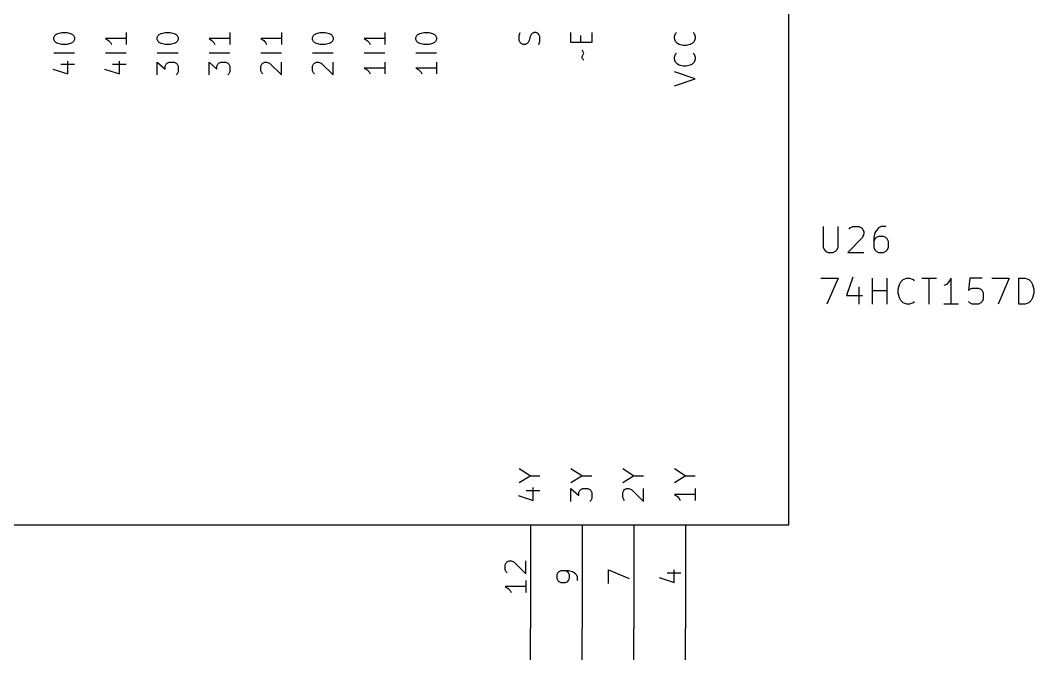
# Model space of a CAD drawing. Extents: x 0.4 to 11.3, y -7.9 to -0.4.
# Drawn here: x 4.613 to 6.573, y -5.599 to -4.374 of the extents above; entities that cross this region are included whole.
import ezdxf

# ---------------------------------------------------------------- set-up
doc = ezdxf.new("R2010")
doc.units = 0
doc.header["$MEASUREMENT"] = 0
for name, color, linetype in [('CYAN2', 4, 'CONTINUOUS'), ('GREEN3', 91, 'CONTINUOUS'), ('LYELLOW', 51, 'CONTINUOUS'), ('RED2', 1, 'CONTINUOUS'), ('RED3', 11, 'CONTINUOUS')]:
    doc.layers.add(name, color=color, linetype=linetype)

msp = doc.modelspace()

# ---------------------------------------------------------------- linework, layer by layer
at = {"layer": 'CYAN2', "linetype": 'CONTINUOUS'}
for p, q in [((4.6785, -4.4071), (4.6804, -4.4033)), ((4.6785, -4.4071), (4.6804, -4.4033)), ((4.6785, -4.4109), (4.6785, -4.4071)), ((4.6785, -4.4109), (4.6785, -4.4071)), ((4.6804, -4.4033), (4.6823, -4.4014)), ((4.6804, -4.4033), (4.6823, -4.4014)), ((4.6823, -4.4014), (4.6861, -4.3995)), ((4.6823, -4.4014), (4.6861, -4.3995)), ((4.6861, -4.3995), (4.6937, -4.3976)), ((4.6861, -4.3995), (4.6937, -4.3976)), ((4.6937, -4.3976), (4.7033, -4.3976)), ((4.6937, -4.3976), (4.7033, -4.3976)), ((4.7033, -4.3976), (4.7109, -4.3995)), ((4.7033, -4.3976), (4.7109, -4.3995)), ((4.7109, -4.3995), (4.7147, -4.4014)), ((4.7109, -4.3995), (4.7147, -4.4014)), ((4.7147, -4.4014), (4.7166, -4.4033)), ((4.7147, -4.4014), (4.7166, -4.4033)), ((4.7166, -4.4033), (4.7185, -4.4071)), ((4.7166, -4.4033), (4.7185, -4.4071)), ((4.7185, -4.4071), (4.7185, -4.4109)), ((4.7185, -4.4071), (4.7185, -4.4109)), ((4.8185, -4.409), (4.7785, -4.409)), ((4.7785, -4.409), (4.7842, -4.4129)), ((4.8185, -4.409), (4.7785, -4.409)), ((4.7785, -4.409), (4.7842, -4.4129)), ((4.8185, -4.3976), (4.8185, -4.4205)), ((4.8185, -4.3976), (4.8185, -4.4205)), ((4.8785, -4.4071), (4.8804, -4.4033)), ((4.8785, -4.4071), (4.8804, -4.4033)), ((4.8785, -4.4109), (4.8785, -4.4071)), ((4.8785, -4.4109), (4.8785, -4.4071)), ((4.8804, -4.4033), (4.8823, -4.4014)), ((4.8804, -4.4033), (4.8823, -4.4014)), ((4.8823, -4.4014), (4.8861, -4.3995)), ((4.8823, -4.4014), (4.8861, -4.3995)), ((4.8861, -4.3995), (4.8937, -4.3976)), ((4.8861, -4.3995), (4.8937, -4.3976)), ((4.8937, -4.3976), (4.9033, -4.3976)), ((4.8937, -4.3976), (4.9033, -4.3976)), ((4.9033, -4.3976), (4.9109, -4.3995)), ((4.9033, -4.3976), (4.9109, -4.3995)), ((4.9109, -4.3995), (4.9147, -4.4014)), ((4.9109, -4.3995), (4.9147, -4.4014)), ((4.9147, -4.4014), (4.9166, -4.4033)), ((4.9147, -4.4014), (4.9166, -4.4033)), ((4.9166, -4.4033), (4.9185, -4.4071)), ((4.9166, -4.4033), (4.9185, -4.4071)), ((4.9185, -4.4071), (4.9185, -4.4109)), ((4.9185, -4.4071), (4.9185, -4.4109)), ((5.0185, -4.409), (4.9785, -4.409)), ((4.9785, -4.409), (4.9842, -4.4129)), ((5.0185, -4.409), (4.9785, -4.409)), ((4.9785, -4.409), (4.9842, -4.4129)), ((5.0185, -4.3976), (5.0185, -4.4205)), ((5.0185, -4.3976), (5.0185, -4.4205)), ((5.1185, -4.409), (5.0785, -4.409)), ((5.0785, -4.409), (5.0842, -4.4129)), ((5.1185, -4.409), (5.0785, -4.409)), ((5.0785, -4.409), (5.0842, -4.4129)), ((5.1185, -4.3976), (5.1185, -4.4205)), ((5.1185, -4.3976), (5.1185, -4.4205)), ((5.1785, -4.4071), (5.1804, -4.4033)), ((5.1785, -4.4071), (5.1804, -4.4033)), ((5.1785, -4.4109), (5.1785, -4.4071)), ((5.1785, -4.4109), (5.1785, -4.4071)), ((5.1804, -4.4033), (5.1823, -4.4014)), ((5.1804, -4.4033), (5.1823, -4.4014)), ((5.1823, -4.4014), (5.1861, -4.3995)), ((5.1823, -4.4014), (5.1861, -4.3995)), ((5.1861, -4.3995), (5.1937, -4.3976)), ((5.1861, -4.3995), (5.1937, -4.3976)), ((5.1937, -4.3976), (5.2033, -4.3976)), ((5.1937, -4.3976), (5.2033, -4.3976)), ((5.2033, -4.3976), (5.2109, -4.3995)), ((5.2033, -4.3976), (5.2109, -4.3995)), ((5.2109, -4.3995), (5.2147, -4.4014)), ((5.2109, -4.3995), (5.2147, -4.4014)), ((5.2147, -4.4014), (5.2166, -4.4033)), ((5.2147, -4.4014), (5.2166, -4.4033)), ((5.2166, -4.4033), (5.2185, -4.4071)), ((5.2166, -4.4033), (5.2185, -4.4071)), ((5.2185, -4.4071), (5.2185, -4.4109)), ((5.2185, -4.4071), (5.2185, -4.4109)), ((5.3185, -4.409), (5.2785, -4.409)), ((5.2785, -4.409), (5.2842, -4.4129)), ((5.3185, -4.409), (5.2785, -4.409)), ((5.2785, -4.409), (5.2842, -4.4129)), ((5.3185, -4.3976), (5.3185, -4.4205)), ((5.3185, -4.3976), (5.3185, -4.4205)), ((5.3785, -4.4071), (5.3804, -4.4033)), ((5.3785, -4.4071), (5.3804, -4.4033)), ((5.3785, -4.4109), (5.3785, -4.4071)), ((5.3785, -4.4109), (5.3785, -4.4071)), ((5.3804, -4.4033), (5.3823, -4.4014)), ((5.3804, -4.4033), (5.3823, -4.4014)), ((5.3823, -4.4014), (5.3861, -4.3995)), ((5.3823, -4.4014), (5.3861, -4.3995)), ((5.3861, -4.3995), (5.3937, -4.3976)), ((5.3861, -4.3995), (5.3937, -4.3976)), ((5.3937, -4.3976), (5.4033, -4.3976)), ((5.3937, -4.3976), (5.4033, -4.3976)), ((5.4033, -4.3976), (5.4109, -4.3995)), ((5.4033, -4.3976), (5.4109, -4.3995)), ((5.4109, -4.3995), (5.4147, -4.4014)), ((5.4109, -4.3995), (5.4147, -4.4014)), ((5.4147, -4.4014), (5.4166, -4.4033)), ((5.4147, -4.4014), (5.4166, -4.4033)), ((5.4166, -4.4033), (5.4185, -4.4071)), ((5.4166, -4.4033), (5.4185, -4.4071)), ((5.4185, -4.4071), (5.4185, -4.4109)), ((5.4185, -4.4071), (5.4185, -4.4109)), ((5.5785, -4.4033), (5.5804, -4.3976)), ((5.5785, -4.4033), (5.5804, -4.3976)), ((5.5785, -4.4129), (5.5785, -4.4033)), ((5.5785, -4.4129), (5.5785, -4.4033)), ((5.5995, -4.4052), (5.5976, -4.4129)), ((5.5995, -4.4052), (5.5976, -4.4129)), ((5.6014, -4.4014), (5.5995, -4.4052)), ((5.6014, -4.4014), (5.5995, -4.4052)), ((5.6033, -4.3995), (5.6014, -4.4014)), ((5.6033, -4.3995), (5.6014, -4.4014)), ((5.6071, -4.3976), (5.6033, -4.3995)), ((5.6071, -4.3976), (5.6033, -4.3995)), ((5.6109, -4.3976), (5.6071, -4.3976)), ((5.6109, -4.3976), (5.6071, -4.3976)), ((5.6147, -4.3995), (5.6109, -4.3976)), ((5.6147, -4.3995), (5.6109, -4.3976)), ((5.6166, -4.4014), (5.6147, -4.3995)), ((5.6166, -4.4014), (5.6147, -4.3995)), ((5.6185, -4.4052), (5.6166, -4.4014)), ((5.6185, -4.4052), (5.6166, -4.4014)), ((5.6185, -4.4148), (5.6185, -4.4052)), ((5.6185, -4.4148), (5.6185, -4.4052)), ((5.6785, -4.4167), (5.6785, -4.3976)), ((5.6785, -4.4167), (5.6785, -4.3976)), ((5.6976, -4.4167), (5.6976, -4.4033)), ((5.6976, -4.4167), (5.6976, -4.4033)), ((5.7185, -4.3976), (5.7185, -4.4167)), ((5.7185, -4.3976), (5.7185, -4.4167)), ((5.8785, -4.4052), (5.8804, -4.3995)), ((5.8785, -4.4052), (5.8804, -4.3995)), ((5.8785, -4.409), (5.8785, -4.4052)), ((5.8785, -4.409), (5.8785, -4.4052)), ((5.8804, -4.4148), (5.8785, -4.409)), ((5.8804, -4.4148), (5.8785, -4.409)), ((5.8804, -4.3995), (5.8823, -4.3976)), ((5.8804, -4.3995), (5.8823, -4.3976)), ((5.9147, -4.3976), (5.9166, -4.3995)), ((5.9147, -4.3976), (5.9166, -4.3995)), ((5.9166, -4.3995), (5.9185, -4.4052)), ((5.9166, -4.3995), (5.9185, -4.4052)), ((5.9185, -4.409), (5.9166, -4.4148)), ((5.9185, -4.409), (5.9166, -4.4148)), ((5.9185, -4.4052), (5.9185, -4.409)), ((5.9185, -4.4052), (5.9185, -4.409)), ((4.6804, -4.4148), (4.6785, -4.4109)), ((4.6804, -4.4148), (4.6785, -4.4109)), ((4.6823, -4.4167), (4.6804, -4.4148)), ((4.6823, -4.4167), (4.6804, -4.4148)), ((4.6861, -4.4186), (4.6823, -4.4167)), ((4.6861, -4.4186), (4.6823, -4.4167)), ((4.6937, -4.4205), (4.6861, -4.4186)), ((4.6937, -4.4205), (4.6861, -4.4186)), ((4.7033, -4.4205), (4.6937, -4.4205)), ((4.7033, -4.4205), (4.6937, -4.4205)), ((4.7109, -4.4186), (4.7033, -4.4205)), ((4.7109, -4.4186), (4.7033, -4.4205)), ((4.7147, -4.4167), (4.7109, -4.4186)), ((4.7147, -4.4167), (4.7109, -4.4186)), ((4.7166, -4.4148), (4.7147, -4.4167)), ((4.7166, -4.4148), (4.7147, -4.4167)), ((4.7185, -4.4109), (4.7166, -4.4148)), ((4.7185, -4.4109), (4.7166, -4.4148)), ((4.7842, -4.4129), (4.788, -4.4167)), ((4.7842, -4.4129), (4.788, -4.4167)), ((4.788, -4.4167), (4.7899, -4.4205)), ((4.788, -4.4167), (4.7899, -4.4205)), ((4.8804, -4.4148), (4.8785, -4.4109)), ((4.8804, -4.4148), (4.8785, -4.4109)), ((4.8823, -4.4167), (4.8804, -4.4148)), ((4.8823, -4.4167), (4.8804, -4.4148)), ((4.8861, -4.4186), (4.8823, -4.4167)), ((4.8861, -4.4186), (4.8823, -4.4167)), ((4.8937, -4.4205), (4.8861, -4.4186)), ((4.8937, -4.4205), (4.8861, -4.4186)), ((4.9033, -4.4205), (4.8937, -4.4205)), ((4.9033, -4.4205), (4.8937, -4.4205)), ((4.9109, -4.4186), (4.9033, -4.4205)), ((4.9109, -4.4186), (4.9033, -4.4205)), ((4.9147, -4.4167), (4.9109, -4.4186)), ((4.9147, -4.4167), (4.9109, -4.4186)), ((4.9166, -4.4148), (4.9147, -4.4167)), ((4.9166, -4.4148), (4.9147, -4.4167)), ((4.9185, -4.4109), (4.9166, -4.4148)), ((4.9185, -4.4109), (4.9166, -4.4148)), ((4.9842, -4.4129), (4.988, -4.4167)), ((4.9842, -4.4129), (4.988, -4.4167)), ((4.988, -4.4167), (4.9899, -4.4205)), ((4.988, -4.4167), (4.9899, -4.4205)), ((5.0842, -4.4129), (5.088, -4.4167)), ((5.0842, -4.4129), (5.088, -4.4167)), ((5.088, -4.4167), (5.0899, -4.4205)), ((5.088, -4.4167), (5.0899, -4.4205)), ((5.1804, -4.4148), (5.1785, -4.4109)), ((5.1804, -4.4148), (5.1785, -4.4109)), ((5.1823, -4.4167), (5.1804, -4.4148)), ((5.1823, -4.4167), (5.1804, -4.4148)), ((5.1861, -4.4186), (5.1823, -4.4167)), ((5.1861, -4.4186), (5.1823, -4.4167)), ((5.1937, -4.4205), (5.1861, -4.4186)), ((5.1937, -4.4205), (5.1861, -4.4186)), ((5.2033, -4.4205), (5.1937, -4.4205)), ((5.2033, -4.4205), (5.1937, -4.4205)), ((5.2109, -4.4186), (5.2033, -4.4205)), ((5.2109, -4.4186), (5.2033, -4.4205)), ((5.2147, -4.4167), (5.2109, -4.4186)), ((5.2147, -4.4167), (5.2109, -4.4186)), ((5.2166, -4.4148), (5.2147, -4.4167)), ((5.2166, -4.4148), (5.2147, -4.4167)), ((5.2185, -4.4109), (5.2166, -4.4148)), ((5.2185, -4.4109), (5.2166, -4.4148)), ((5.2842, -4.4129), (5.288, -4.4167)), ((5.2842, -4.4129), (5.288, -4.4167)), ((5.288, -4.4167), (5.2899, -4.4205)), ((5.288, -4.4167), (5.2899, -4.4205)), ((5.3804, -4.4148), (5.3785, -4.4109)), ((5.3804, -4.4148), (5.3785, -4.4109)), ((5.3823, -4.4167), (5.3804, -4.4148)), ((5.3823, -4.4167), (5.3804, -4.4148)), ((5.3861, -4.4186), (5.3823, -4.4167)), ((5.3861, -4.4186), (5.3823, -4.4167)), ((5.3937, -4.4205), (5.3861, -4.4186)), ((5.3937, -4.4205), (5.3861, -4.4186)), ((5.4033, -4.4205), (5.3937, -4.4205)), ((5.4033, -4.4205), (5.3937, -4.4205)), ((5.4109, -4.4186), (5.4033, -4.4205)), ((5.4109, -4.4186), (5.4033, -4.4205)), ((5.4147, -4.4167), (5.4109, -4.4186)), ((5.4147, -4.4167), (5.4109, -4.4186)), ((5.4166, -4.4148), (5.4147, -4.4167)), ((5.4166, -4.4148), (5.4147, -4.4167)), ((5.4185, -4.4109), (5.4166, -4.4148)), ((5.4185, -4.4109), (5.4166, -4.4148)), ((5.5804, -4.4167), (5.5785, -4.4129)), ((5.5804, -4.4167), (5.5785, -4.4129)), ((5.5823, -4.4186), (5.5804, -4.4167)), ((5.5823, -4.4186), (5.5804, -4.4167)), ((5.5861, -4.4205), (5.5823, -4.4186)), ((5.5861, -4.4205), (5.5823, -4.4186)), ((5.5899, -4.4205), (5.5861, -4.4205)), ((5.5899, -4.4205), (5.5861, -4.4205)), ((5.5937, -4.4186), (5.5899, -4.4205)), ((5.5937, -4.4186), (5.5899, -4.4205)), ((5.5956, -4.4167), (5.5937, -4.4186)), ((5.5956, -4.4167), (5.5937, -4.4186)), ((5.5976, -4.4129), (5.5956, -4.4167)), ((5.5976, -4.4129), (5.5956, -4.4167)), ((5.6166, -4.4205), (5.6185, -4.4148)), ((5.6166, -4.4205), (5.6185, -4.4148)), ((5.7185, -4.4167), (5.6785, -4.4167)), ((5.7185, -4.4167), (5.6785, -4.4167)), ((5.8842, -4.4186), (5.8804, -4.4148)), ((5.8842, -4.4186), (5.8804, -4.4148)), ((5.888, -4.4205), (5.8842, -4.4186)), ((5.888, -4.4205), (5.8842, -4.4186)), ((5.8956, -4.4224), (5.888, -4.4205)), ((5.8956, -4.4224), (5.888, -4.4205)), ((5.9014, -4.4224), (5.8956, -4.4224)), ((5.9014, -4.4224), (5.8956, -4.4224)), ((5.909, -4.4205), (5.9014, -4.4224)), ((5.909, -4.4205), (5.9014, -4.4224)), ((5.9128, -4.4186), (5.909, -4.4205)), ((5.9128, -4.4186), (5.909, -4.4205)), ((5.9166, -4.4148), (5.9128, -4.4186)), ((5.9166, -4.4148), (5.9128, -4.4186)), ((4.7185, -4.4376), (4.6785, -4.4376)), ((4.7185, -4.4376), (4.6785, -4.4376)), ((4.8185, -4.4376), (4.7785, -4.4376)), ((4.8185, -4.4376), (4.7785, -4.4376)), ((4.9185, -4.4376), (4.8785, -4.4376)), ((4.9185, -4.4376), (4.8785, -4.4376)), ((5.0185, -4.4376), (4.9785, -4.4376)), ((5.0185, -4.4376), (4.9785, -4.4376)), ((5.1185, -4.4376), (5.0785, -4.4376)), ((5.1185, -4.4376), (5.0785, -4.4376)), ((5.2185, -4.4376), (5.1785, -4.4376)), ((5.2185, -4.4376), (5.1785, -4.4376)), ((5.3185, -4.4376), (5.2785, -4.4376)), ((5.3185, -4.4376), (5.2785, -4.4376)), ((5.4185, -4.4376), (5.3785, -4.4376)), ((5.4185, -4.4376), (5.3785, -4.4376)), ((5.7014, -4.4338), (5.6995, -4.4319)), ((5.7014, -4.4338), (5.6995, -4.4319)), ((5.6995, -4.4452), (5.7033, -4.4376)), ((5.6995, -4.4452), (5.7033, -4.4376)), ((5.7014, -4.449), (5.6995, -4.4452)), ((5.7014, -4.449), (5.6995, -4.4452)), ((5.7033, -4.4376), (5.7014, -4.4338)), ((5.7033, -4.4376), (5.7014, -4.4338)), ((5.7033, -4.4509), (5.7014, -4.449)), ((5.7033, -4.4509), (5.7014, -4.449)), ((5.8785, -4.4452), (5.8804, -4.4395)), ((5.8785, -4.4452), (5.8804, -4.4395)), ((5.8785, -4.449), (5.8785, -4.4452)), ((5.8785, -4.449), (5.8785, -4.4452)), ((5.8804, -4.4548), (5.8785, -4.449)), ((5.8804, -4.4548), (5.8785, -4.449)), ((5.8804, -4.4395), (5.8823, -4.4376)), ((5.8804, -4.4395), (5.8823, -4.4376)), ((5.9147, -4.4376), (5.9166, -4.4395)), ((5.9147, -4.4376), (5.9166, -4.4395)), ((5.9166, -4.4395), (5.9185, -4.4452)), ((5.9166, -4.4395), (5.9185, -4.4452)), ((5.9185, -4.449), (5.9166, -4.4548)), ((5.9185, -4.449), (5.9166, -4.4548)), ((5.9185, -4.4452), (5.9185, -4.449)), ((5.9185, -4.4452), (5.9185, -4.449)), ((4.6766, -4.4681), (4.7052, -4.4776)), ((4.6766, -4.4681), (4.7052, -4.4776)), ((4.6918, -4.4586), (4.7185, -4.4586)), ((4.6918, -4.4586), (4.7185, -4.4586)), ((4.7052, -4.4776), (4.7052, -4.4529)), ((4.7052, -4.4776), (4.7052, -4.4529)), ((4.7766, -4.4681), (4.8052, -4.4776)), ((4.7766, -4.4681), (4.8052, -4.4776)), ((4.7918, -4.4586), (4.8185, -4.4586)), ((4.7918, -4.4586), (4.8185, -4.4586)), ((4.8052, -4.4776), (4.8052, -4.4529)), ((4.8052, -4.4776), (4.8052, -4.4529)), ((4.8785, -4.4795), (4.8785, -4.4548)), ((4.8785, -4.4548), (4.8937, -4.4681)), ((4.8785, -4.4795), (4.8785, -4.4548)), ((4.8785, -4.4548), (4.8937, -4.4681)), ((4.8937, -4.4624), (4.8956, -4.4586)), ((4.8937, -4.4624), (4.8956, -4.4586)), ((4.8937, -4.4681), (4.8937, -4.4624)), ((4.8937, -4.4681), (4.8937, -4.4624)), ((4.8956, -4.4586), (4.8976, -4.4567)), ((4.8956, -4.4586), (4.8976, -4.4567)), ((4.8976, -4.4567), (4.9014, -4.4548)), ((4.8976, -4.4567), (4.9014, -4.4548)), ((4.9014, -4.4548), (4.9109, -4.4548)), ((4.9014, -4.4548), (4.9109, -4.4548)), ((4.9109, -4.4548), (4.9147, -4.4567)), ((4.9109, -4.4548), (4.9147, -4.4567)), ((4.9147, -4.4567), (4.9166, -4.4586)), ((4.9147, -4.4567), (4.9166, -4.4586)), ((4.9166, -4.4586), (4.9185, -4.4624)), ((4.9166, -4.4586), (4.9185, -4.4624)), ((4.9185, -4.4624), (4.9185, -4.4738)), ((4.9185, -4.4624), (4.9185, -4.4738)), ((4.9785, -4.4795), (4.9785, -4.4548)), ((4.9785, -4.4548), (4.9937, -4.4681)), ((4.9785, -4.4795), (4.9785, -4.4548)), ((4.9785, -4.4548), (4.9937, -4.4681)), ((4.9937, -4.4624), (4.9956, -4.4586)), ((4.9937, -4.4624), (4.9956, -4.4586)), ((4.9937, -4.4681), (4.9937, -4.4624)), ((4.9937, -4.4681), (4.9937, -4.4624)), ((4.9956, -4.4586), (4.9976, -4.4567)), ((4.9956, -4.4586), (4.9976, -4.4567)), ((4.9976, -4.4567), (5.0014, -4.4548)), ((4.9976, -4.4567), (5.0014, -4.4548)), ((5.0014, -4.4548), (5.0109, -4.4548)), ((5.0014, -4.4548), (5.0109, -4.4548)), ((5.0109, -4.4548), (5.0147, -4.4567)), ((5.0109, -4.4548), (5.0147, -4.4567)), ((5.0147, -4.4567), (5.0166, -4.4586)), ((5.0147, -4.4567), (5.0166, -4.4586)), ((5.0166, -4.4586), (5.0185, -4.4624)), ((5.0166, -4.4586), (5.0185, -4.4624)), ((5.0185, -4.4624), (5.0185, -4.4738)), ((5.0185, -4.4624), (5.0185, -4.4738)), ((5.0785, -4.4624), (5.0804, -4.4586)), ((5.0785, -4.4624), (5.0804, -4.4586)), ((5.0785, -4.4719), (5.0785, -4.4624)), ((5.0785, -4.4719), (5.0785, -4.4624)), ((5.0804, -4.4586), (5.0823, -4.4567)), ((5.0804, -4.4586), (5.0823, -4.4567)), ((5.0823, -4.4567), (5.0861, -4.4548)), ((5.0823, -4.4567), (5.0861, -4.4548)), ((5.0861, -4.4548), (5.0899, -4.4548)), ((5.0861, -4.4548), (5.0899, -4.4548)), ((5.0899, -4.4548), (5.0956, -4.4567)), ((5.0899, -4.4548), (5.0956, -4.4567)), ((5.0956, -4.4567), (5.1185, -4.4795)), ((5.0956, -4.4567), (5.1185, -4.4795)), ((5.1185, -4.4795), (5.1185, -4.4548)), ((5.1185, -4.4795), (5.1185, -4.4548)), ((5.1785, -4.4624), (5.1804, -4.4586)), ((5.1785, -4.4624), (5.1804, -4.4586)), ((5.1785, -4.4719), (5.1785, -4.4624)), ((5.1785, -4.4719), (5.1785, -4.4624)), ((5.1804, -4.4586), (5.1823, -4.4567)), ((5.1804, -4.4586), (5.1823, -4.4567)), ((5.1823, -4.4567), (5.1861, -4.4548)), ((5.1823, -4.4567), (5.1861, -4.4548)), ((5.1861, -4.4548), (5.1899, -4.4548)), ((5.1861, -4.4548), (5.1899, -4.4548)), ((5.1899, -4.4548), (5.1956, -4.4567)), ((5.1899, -4.4548), (5.1956, -4.4567)), ((5.1956, -4.4567), (5.2185, -4.4795)), ((5.1956, -4.4567), (5.2185, -4.4795)), ((5.2185, -4.4795), (5.2185, -4.4548)), ((5.2185, -4.4795), (5.2185, -4.4548)), ((5.3185, -4.4662), (5.2785, -4.4662)), ((5.2785, -4.4662), (5.2842, -4.47)), ((5.3185, -4.4662), (5.2785, -4.4662)), ((5.2785, -4.4662), (5.2842, -4.47)), ((5.3185, -4.4548), (5.3185, -4.4776)), ((5.3185, -4.4548), (5.3185, -4.4776)), ((5.4185, -4.4662), (5.3785, -4.4662)), ((5.3785, -4.4662), (5.3842, -4.47)), ((5.4185, -4.4662), (5.3785, -4.4662)), ((5.3785, -4.4662), (5.3842, -4.47)), ((5.4185, -4.4548), (5.4185, -4.4776)), ((5.4185, -4.4548), (5.4185, -4.4776)), ((5.8842, -4.4586), (5.8804, -4.4548)), ((5.8842, -4.4586), (5.8804, -4.4548)), ((5.888, -4.4605), (5.8842, -4.4586)), ((5.888, -4.4605), (5.8842, -4.4586)), ((5.8956, -4.4624), (5.888, -4.4605)), ((5.8956, -4.4624), (5.888, -4.4605)), ((5.9014, -4.4624), (5.8956, -4.4624)), ((5.9014, -4.4624), (5.8956, -4.4624)), ((5.909, -4.4605), (5.9014, -4.4624)), ((5.909, -4.4605), (5.9014, -4.4624)), ((5.9128, -4.4586), (5.909, -4.4605)), ((5.9128, -4.4586), (5.909, -4.4605)), ((5.9166, -4.4548), (5.9128, -4.4586)), ((5.9166, -4.4548), (5.9128, -4.4586)), ((4.9166, -4.4776), (4.9147, -4.4795)), ((4.9166, -4.4776), (4.9147, -4.4795)), ((4.9185, -4.4738), (4.9166, -4.4776)), ((4.9185, -4.4738), (4.9166, -4.4776)), ((5.0166, -4.4776), (5.0147, -4.4795)), ((5.0166, -4.4776), (5.0147, -4.4795)), ((5.0185, -4.4738), (5.0166, -4.4776)), ((5.0185, -4.4738), (5.0166, -4.4776)), ((5.0804, -4.4757), (5.0785, -4.4719)), ((5.0804, -4.4757), (5.0785, -4.4719)), ((5.0823, -4.4776), (5.0804, -4.4757)), ((5.0823, -4.4776), (5.0804, -4.4757)), ((5.1804, -4.4757), (5.1785, -4.4719)), ((5.1804, -4.4757), (5.1785, -4.4719)), ((5.1823, -4.4776), (5.1804, -4.4757)), ((5.1823, -4.4776), (5.1804, -4.4757)), ((5.2842, -4.47), (5.288, -4.4738)), ((5.2842, -4.47), (5.288, -4.4738)), ((5.288, -4.4738), (5.2899, -4.4776)), ((5.288, -4.4738), (5.2899, -4.4776)), ((5.3842, -4.47), (5.388, -4.4738)), ((5.3842, -4.47), (5.388, -4.4738)), ((5.388, -4.4738), (5.3899, -4.4776)), ((5.388, -4.4738), (5.3899, -4.4776)), ((5.9185, -4.4871), (5.8785, -4.4738)), ((5.9185, -4.4871), (5.8785, -4.4738)), ((5.8785, -4.5005), (5.9185, -4.4871)), ((5.8785, -4.5005), (5.9185, -4.4871)), ((6.1663, -4.7728), (6.1663, -4.8133)), ((6.1663, -4.7728), (6.1663, -4.8133)), ((6.1949, -4.8133), (6.1949, -4.7728)), ((6.1949, -4.8133), (6.1949, -4.7728)), ((6.2163, -4.7776), (6.2187, -4.7752)), ((6.2163, -4.7776), (6.2187, -4.7752)), ((6.2187, -4.7752), (6.2234, -4.7728)), ((6.2187, -4.7752), (6.2234, -4.7728)), ((6.2234, -4.7728), (6.2353, -4.7728)), ((6.2234, -4.7728), (6.2353, -4.7728)), ((6.2353, -4.7728), (6.2401, -4.7752)), ((6.2353, -4.7728), (6.2401, -4.7752)), ((6.2401, -4.7752), (6.2425, -4.7776)), ((6.2401, -4.7752), (6.2425, -4.7776)), ((6.2425, -4.7776), (6.2449, -4.7823)), ((6.2425, -4.7776), (6.2449, -4.7823)), ((6.2449, -4.7823), (6.2449, -4.7871)), ((6.2449, -4.7823), (6.2449, -4.7871)), ((6.271, -4.7776), (6.2663, -4.7847)), ((6.271, -4.7776), (6.2663, -4.7847)), ((6.2734, -4.7752), (6.271, -4.7776)), ((6.2734, -4.7752), (6.271, -4.7776)), ((6.2782, -4.7728), (6.2734, -4.7752)), ((6.2782, -4.7728), (6.2734, -4.7752)), ((6.2877, -4.7728), (6.2782, -4.7728)), ((6.2877, -4.7728), (6.2782, -4.7728)), ((6.2425, -4.7942), (6.2139, -4.8228)), ((6.2425, -4.7942), (6.2139, -4.8228)), ((6.2449, -4.7871), (6.2425, -4.7942)), ((6.2449, -4.7871), (6.2425, -4.7942)), ((6.2663, -4.7847), (6.2639, -4.7942)), ((6.2663, -4.7847), (6.2639, -4.7942)), ((6.2639, -4.7942), (6.2639, -4.8133)), ((6.2639, -4.7942), (6.2639, -4.8133)), ((6.2663, -4.7966), (6.2639, -4.8014)), ((6.2663, -4.7966), (6.2639, -4.8014)), ((6.2687, -4.7942), (6.2663, -4.7966)), ((6.2687, -4.7942), (6.2663, -4.7966)), ((6.2734, -4.7918), (6.2687, -4.7942)), ((6.2734, -4.7918), (6.2687, -4.7942)), ((6.2829, -4.7918), (6.2734, -4.7918)), ((6.2829, -4.7918), (6.2734, -4.7918)), ((6.2877, -4.7942), (6.2829, -4.7918)), ((6.2877, -4.7942), (6.2829, -4.7918)), ((6.2901, -4.7966), (6.2877, -4.7942)), ((6.2901, -4.7966), (6.2877, -4.7942)), ((6.2925, -4.8014), (6.2901, -4.7966)), ((6.2925, -4.8014), (6.2901, -4.7966)), ((6.2925, -4.8133), (6.2925, -4.8014)), ((6.2925, -4.8133), (6.2925, -4.8014)), ((6.1663, -4.8133), (6.1687, -4.818)), ((6.1663, -4.8133), (6.1687, -4.818)), ((6.1687, -4.818), (6.171, -4.8204)), ((6.1687, -4.818), (6.171, -4.8204)), ((6.171, -4.8204), (6.1758, -4.8228)), ((6.171, -4.8204), (6.1758, -4.8228)), ((6.1853, -4.8228), (6.1901, -4.8204)), ((6.1853, -4.8228), (6.1901, -4.8204)), ((6.1901, -4.8204), (6.1925, -4.818)), ((6.1901, -4.8204), (6.1925, -4.818)), ((6.1925, -4.818), (6.1949, -4.8133)), ((6.1925, -4.818), (6.1949, -4.8133)), ((6.2639, -4.8133), (6.2663, -4.818)), ((6.2639, -4.8133), (6.2663, -4.818)), ((6.2663, -4.818), (6.2687, -4.8204)), ((6.2663, -4.818), (6.2687, -4.8204)), ((6.2687, -4.8204), (6.2734, -4.8228)), ((6.2687, -4.8204), (6.2734, -4.8228)), ((6.2829, -4.8228), (6.2877, -4.8204)), ((6.2829, -4.8228), (6.2877, -4.8204)), ((6.2877, -4.8204), (6.2901, -4.818)), ((6.2877, -4.8204), (6.2901, -4.818)), ((6.2901, -4.818), (6.2925, -4.8133)), ((6.2901, -4.818), (6.2925, -4.8133)), ((6.1758, -4.8228), (6.1853, -4.8228)), ((6.1758, -4.8228), (6.1853, -4.8228)), ((6.2139, -4.8228), (6.2449, -4.8228)), ((6.2139, -4.8228), (6.2449, -4.8228)), ((6.2734, -4.8228), (6.2829, -4.8228)), ((6.2734, -4.8228), (6.2829, -4.8228)), ((6.1615, -4.8728), (6.1949, -4.8728)), ((6.1615, -4.8728), (6.1949, -4.8728)), ((6.1949, -4.8728), (6.1734, -4.9228)), ((6.1949, -4.8728), (6.1734, -4.9228)), ((6.2234, -4.8704), (6.2115, -4.9061)), ((6.2234, -4.8704), (6.2115, -4.9061)), ((6.2615, -4.9228), (6.2615, -4.8728)), ((6.2615, -4.9228), (6.2615, -4.8728)), ((6.2901, -4.9228), (6.2901, -4.8728)), ((6.2901, -4.9228), (6.2901, -4.8728)), ((6.3139, -4.8847), (6.3163, -4.8799)), ((6.3139, -4.8847), (6.3163, -4.8799)), ((6.3163, -4.8799), (6.321, -4.8752)), ((6.3163, -4.8799), (6.321, -4.8752)), ((6.321, -4.8752), (6.3282, -4.8728)), ((6.321, -4.8752), (6.3282, -4.8728)), ((6.3282, -4.8728), (6.3329, -4.8728)), ((6.3282, -4.8728), (6.3329, -4.8728)), ((6.3329, -4.8728), (6.3401, -4.8752)), ((6.3329, -4.8728), (6.3401, -4.8752)), ((6.3401, -4.8752), (6.3425, -4.8776)), ((6.3401, -4.8752), (6.3425, -4.8776)), ((6.3568, -4.8728), (6.3853, -4.8728)), ((6.3568, -4.8728), (6.3853, -4.8728)), ((6.371, -4.9228), (6.371, -4.8728)), ((6.371, -4.9228), (6.371, -4.8728)), ((6.4091, -4.8799), (6.4044, -4.8847)), ((6.4091, -4.8799), (6.4044, -4.8847)), ((6.4139, -4.8728), (6.4091, -4.8799)), ((6.4139, -4.8728), (6.4091, -4.8799)), ((6.4139, -4.9228), (6.4139, -4.8728)), ((6.4139, -4.9228), (6.4139, -4.8728)), ((6.4496, -4.8728), (6.4472, -4.8966)), ((6.4496, -4.8728), (6.4472, -4.8966)), ((6.4734, -4.8728), (6.4496, -4.8728)), ((6.4734, -4.8728), (6.4496, -4.8728)), ((6.4925, -4.8728), (6.5258, -4.8728)), ((6.4925, -4.8728), (6.5258, -4.8728)), ((6.5258, -4.8728), (6.5044, -4.9228)), ((6.5258, -4.8728), (6.5044, -4.9228)), ((6.5448, -4.9228), (6.5448, -4.8728)), ((6.5448, -4.8728), (6.5568, -4.8728)), ((6.5448, -4.9228), (6.5448, -4.8728)), ((6.5448, -4.8728), (6.5568, -4.8728)), ((6.5568, -4.8728), (6.5639, -4.8752)), ((6.5568, -4.8728), (6.5639, -4.8752)), ((6.5639, -4.8752), (6.5687, -4.8799)), ((6.5639, -4.8752), (6.5687, -4.8799)), ((6.5687, -4.8799), (6.571, -4.8847)), ((6.5687, -4.8799), (6.571, -4.8847)), ((6.2353, -4.8895), (6.2353, -4.9228)), ((6.2353, -4.8895), (6.2353, -4.9228)), ((6.2615, -4.8966), (6.2901, -4.8966)), ((6.2615, -4.8966), (6.2901, -4.8966)), ((6.3115, -4.8942), (6.3139, -4.8847)), ((6.3115, -4.8942), (6.3139, -4.8847)), ((6.3115, -4.9014), (6.3115, -4.8942)), ((6.3115, -4.9014), (6.3115, -4.8942)), ((6.4044, -4.8847), (6.3996, -4.8871)), ((6.4044, -4.8847), (6.3996, -4.8871)), ((6.4472, -4.8966), (6.4496, -4.8942)), ((6.4472, -4.8966), (6.4496, -4.8942)), ((6.4496, -4.8942), (6.4544, -4.8918)), ((6.4496, -4.8942), (6.4544, -4.8918)), ((6.4544, -4.8918), (6.4663, -4.8918)), ((6.4544, -4.8918), (6.4663, -4.8918)), ((6.4663, -4.8918), (6.471, -4.8942)), ((6.4663, -4.8918), (6.471, -4.8942)), ((6.471, -4.8942), (6.4734, -4.8966)), ((6.471, -4.8942), (6.4734, -4.8966)), ((6.4734, -4.8966), (6.4758, -4.9014)), ((6.4734, -4.8966), (6.4758, -4.9014)), ((6.571, -4.8847), (6.5734, -4.8942)), ((6.571, -4.8847), (6.5734, -4.8942)), ((6.5734, -4.8942), (6.5734, -4.9014)), ((6.5734, -4.8942), (6.5734, -4.9014)), ((6.2115, -4.9061), (6.2425, -4.9061)), ((6.2115, -4.9061), (6.2425, -4.9061)), ((6.3139, -4.9109), (6.3115, -4.9014)), ((6.3139, -4.9109), (6.3115, -4.9014)), ((6.3163, -4.9157), (6.3139, -4.9109)), ((6.3163, -4.9157), (6.3139, -4.9109)), ((6.321, -4.9204), (6.3163, -4.9157)), ((6.321, -4.9204), (6.3163, -4.9157)), ((6.3425, -4.918), (6.3401, -4.9204)), ((6.3425, -4.918), (6.3401, -4.9204)), ((6.4496, -4.9204), (6.4472, -4.918)), ((6.4496, -4.9204), (6.4472, -4.918)), ((6.4734, -4.918), (6.471, -4.9204)), ((6.4734, -4.918), (6.471, -4.9204)), ((6.4758, -4.9133), (6.4734, -4.918)), ((6.4758, -4.9133), (6.4734, -4.918)), ((6.4758, -4.9014), (6.4758, -4.9133)), ((6.4758, -4.9014), (6.4758, -4.9133)), ((6.5687, -4.9157), (6.5639, -4.9204)), ((6.5687, -4.9157), (6.5639, -4.9204)), ((6.571, -4.9109), (6.5687, -4.9157)), ((6.571, -4.9109), (6.5687, -4.9157)), ((6.5734, -4.9014), (6.571, -4.9109)), ((6.5734, -4.9014), (6.571, -4.9109)), ((6.3282, -4.9228), (6.321, -4.9204)), ((6.3282, -4.9228), (6.321, -4.9204)), ((6.3329, -4.9228), (6.3282, -4.9228)), ((6.3329, -4.9228), (6.3282, -4.9228)), ((6.3401, -4.9204), (6.3329, -4.9228)), ((6.3401, -4.9204), (6.3329, -4.9228)), ((6.4282, -4.9228), (6.3996, -4.9228)), ((6.4282, -4.9228), (6.3996, -4.9228)), ((6.4544, -4.9228), (6.4496, -4.9204)), ((6.4544, -4.9228), (6.4496, -4.9204)), ((6.4663, -4.9228), (6.4544, -4.9228)), ((6.4663, -4.9228), (6.4544, -4.9228)), ((6.471, -4.9204), (6.4663, -4.9228)), ((6.471, -4.9204), (6.4663, -4.9228)), ((6.5568, -4.9228), (6.5448, -4.9228)), ((6.5568, -4.9228), (6.5448, -4.9228)), ((6.5639, -4.9204), (6.5568, -4.9228)), ((6.5639, -4.9204), (6.5568, -4.9228)), ((5.5995, -5.2548), (5.5785, -5.2414)), ((5.5995, -5.2548), (5.5785, -5.2414)), ((5.6995, -5.2548), (5.6785, -5.2414)), ((5.6995, -5.2548), (5.6785, -5.2414)), ((5.7995, -5.2548), (5.7785, -5.2414)), ((5.7995, -5.2548), (5.7785, -5.2414)), ((5.8995, -5.2548), (5.8785, -5.2414)), ((5.8995, -5.2548), (5.8785, -5.2414)), ((5.5785, -5.2681), (5.5995, -5.2548)), ((5.5785, -5.2681), (5.5995, -5.2548)), ((5.5995, -5.2548), (5.6185, -5.2548)), ((5.5995, -5.2548), (5.6185, -5.2548)), ((5.6785, -5.2681), (5.6995, -5.2548)), ((5.6785, -5.2681), (5.6995, -5.2548)), ((5.6995, -5.2548), (5.7185, -5.2548)), ((5.6995, -5.2548), (5.7185, -5.2548)), ((5.7785, -5.2681), (5.7995, -5.2548)), ((5.7785, -5.2681), (5.7995, -5.2548)), ((5.7995, -5.2548), (5.8185, -5.2548)), ((5.7995, -5.2548), (5.8185, -5.2548)), ((5.8785, -5.2681), (5.8995, -5.2548)), ((5.8785, -5.2681), (5.8995, -5.2548)), ((5.8995, -5.2548), (5.9185, -5.2548)), ((5.8995, -5.2548), (5.9185, -5.2548)), ((5.5918, -5.2833), (5.6185, -5.2833)), ((5.5918, -5.2833), (5.6185, -5.2833)), ((5.6052, -5.3024), (5.6052, -5.2776)), ((5.6052, -5.3024), (5.6052, -5.2776)), ((5.6785, -5.3043), (5.6785, -5.2795)), ((5.6785, -5.2795), (5.6937, -5.2929)), ((5.6785, -5.3043), (5.6785, -5.2795)), ((5.6785, -5.2795), (5.6937, -5.2929)), ((5.6937, -5.2871), (5.6956, -5.2833)), ((5.6937, -5.2871), (5.6956, -5.2833)), ((5.6937, -5.2929), (5.6937, -5.2871)), ((5.6937, -5.2929), (5.6937, -5.2871)), ((5.6956, -5.2833), (5.6976, -5.2814)), ((5.6956, -5.2833), (5.6976, -5.2814)), ((5.6976, -5.2814), (5.7014, -5.2795)), ((5.6976, -5.2814), (5.7014, -5.2795)), ((5.7014, -5.2795), (5.7109, -5.2795)), ((5.7014, -5.2795), (5.7109, -5.2795)), ((5.7109, -5.2795), (5.7147, -5.2814)), ((5.7109, -5.2795), (5.7147, -5.2814)), ((5.7147, -5.2814), (5.7166, -5.2833)), ((5.7147, -5.2814), (5.7166, -5.2833)), ((5.7166, -5.2833), (5.7185, -5.2871)), ((5.7166, -5.2833), (5.7185, -5.2871)), ((5.7185, -5.2871), (5.7185, -5.2986)), ((5.7185, -5.2871), (5.7185, -5.2986)), ((5.7785, -5.2871), (5.7804, -5.2833)), ((5.7785, -5.2871), (5.7804, -5.2833)), ((5.7785, -5.2967), (5.7785, -5.2871)), ((5.7785, -5.2967), (5.7785, -5.2871)), ((5.7804, -5.2833), (5.7823, -5.2814)), ((5.7804, -5.2833), (5.7823, -5.2814)), ((5.7823, -5.2814), (5.7861, -5.2795)), ((5.7823, -5.2814), (5.7861, -5.2795)), ((5.7861, -5.2795), (5.7899, -5.2795)), ((5.7861, -5.2795), (5.7899, -5.2795)), ((5.7899, -5.2795), (5.7956, -5.2814)), ((5.7899, -5.2795), (5.7956, -5.2814)), ((5.7956, -5.2814), (5.8185, -5.3043)), ((5.7956, -5.2814), (5.8185, -5.3043)), ((5.8185, -5.3043), (5.8185, -5.2795)), ((5.8185, -5.3043), (5.8185, -5.2795)), ((5.9185, -5.2909), (5.8785, -5.2909)), ((5.8785, -5.2909), (5.8842, -5.2948)), ((5.9185, -5.2909), (5.8785, -5.2909)), ((5.8785, -5.2909), (5.8842, -5.2948)), ((5.9185, -5.2795), (5.9185, -5.3024)), ((5.9185, -5.2795), (5.9185, -5.3024)), ((5.5766, -5.2929), (5.6052, -5.3024)), ((5.5766, -5.2929), (5.6052, -5.3024)), ((5.7166, -5.3024), (5.7147, -5.3043)), ((5.7166, -5.3024), (5.7147, -5.3043)), ((5.7185, -5.2986), (5.7166, -5.3024)), ((5.7185, -5.2986), (5.7166, -5.3024)), ((5.7804, -5.3005), (5.7785, -5.2967)), ((5.7804, -5.3005), (5.7785, -5.2967)), ((5.7823, -5.3024), (5.7804, -5.3005)), ((5.7823, -5.3024), (5.7804, -5.3005)), ((5.8842, -5.2948), (5.888, -5.2986)), ((5.8842, -5.2948), (5.888, -5.2986)), ((5.888, -5.2986), (5.8899, -5.3024)), ((5.888, -5.2986), (5.8899, -5.3024))]:
    msp.add_line(p, q, dxfattribs=at)
at = {"layer": 'GREEN3', "linetype": 'CONTINUOUS'}
for p, q in [((5.6, -5.9), (5.6, -5.55)), ((5.7, -6.05), (5.7, -5.55)), ((5.8, -6.2), (5.8, -5.55)), ((5.9, -6.35), (5.9, -5.55))]:
    msp.add_line(p, q, dxfattribs=at)
at = {"layer": 'LYELLOW', "linetype": 'CONTINUOUS'}
for p, q in [((6.1, -5.35), (6.1, -4.35)), ((4.3, -5.35), (6.1, -5.35))]:
    msp.add_line(p, q, dxfattribs=at)
at = {"layer": 'RED2', "linetype": 'CONTINUOUS'}
for p, q in [((6.1, -5.35), (6.1, -4.35)), ((4.3, -5.35), (6.1, -5.35)), ((5.6, -5.35), (5.6, -5.55)), ((5.6, -5.35), (5.6, -5.55)), ((5.7, -5.35), (5.7, -5.55)), ((5.7, -5.35), (5.7, -5.55)), ((5.8, -5.35), (5.8, -5.55)), ((5.8, -5.35), (5.8, -5.55)), ((5.9, -5.35), (5.9, -5.55)), ((5.9, -5.35), (5.9, -5.55))]:
    msp.add_line(p, q, dxfattribs=at)
at = {"layer": 'RED3', "linetype": 'CONTINUOUS'}
for p, q in [((5.5511, -5.4271), (5.553, -5.4233)), ((5.5511, -5.4271), (5.553, -5.4233)), ((5.5511, -5.4367), (5.5511, -5.4271)), ((5.5511, -5.4367), (5.5511, -5.4271)), ((5.553, -5.4233), (5.5549, -5.4214)), ((5.553, -5.4233), (5.5549, -5.4214)), ((5.5549, -5.4214), (5.5587, -5.4195)), ((5.5549, -5.4214), (5.5587, -5.4195)), ((5.5587, -5.4195), (5.5625, -5.4195)), ((5.5587, -5.4195), (5.5625, -5.4195)), ((5.5625, -5.4195), (5.5682, -5.4214)), ((5.5625, -5.4195), (5.5682, -5.4214)), ((5.5682, -5.4214), (5.5911, -5.4443)), ((5.5682, -5.4214), (5.5911, -5.4443)), ((5.5911, -5.4443), (5.5911, -5.4195)), ((5.5911, -5.4443), (5.5911, -5.4195)), ((5.553, -5.4405), (5.5511, -5.4367)), ((5.553, -5.4405), (5.5511, -5.4367)), ((5.5549, -5.4424), (5.553, -5.4405)), ((5.5549, -5.4424), (5.553, -5.4405)), ((5.653, -5.4424), (5.6511, -5.4462)), ((5.653, -5.4424), (5.6511, -5.4462)), ((5.6511, -5.4462), (5.6511, -5.4538)), ((5.6511, -5.4462), (5.6511, -5.4538)), ((5.6549, -5.4405), (5.653, -5.4424)), ((5.6549, -5.4405), (5.653, -5.4424)), ((5.6587, -5.4386), (5.6549, -5.4405)), ((5.6587, -5.4386), (5.6549, -5.4405)), ((5.674, -5.4386), (5.6587, -5.4386)), ((5.674, -5.4386), (5.6587, -5.4386)), ((5.6721, -5.4405), (5.6682, -5.4386)), ((5.6721, -5.4405), (5.6682, -5.4386)), ((5.674, -5.4424), (5.6721, -5.4405)), ((5.674, -5.4424), (5.6721, -5.4405)), ((5.6816, -5.4405), (5.674, -5.4386)), ((5.6816, -5.4405), (5.674, -5.4386)), ((5.6759, -5.4462), (5.674, -5.4424)), ((5.6759, -5.4462), (5.674, -5.4424)), ((5.6759, -5.4538), (5.6759, -5.4462)), ((5.6759, -5.4538), (5.6759, -5.4462)), ((5.6873, -5.4443), (5.6816, -5.4405)), ((5.6873, -5.4443), (5.6816, -5.4405)), ((5.6892, -5.4462), (5.6873, -5.4443)), ((5.6892, -5.4462), (5.6873, -5.4443)), ((5.6911, -5.45), (5.6892, -5.4462)), ((5.6911, -5.45), (5.6892, -5.4462)), ((5.7511, -5.4633), (5.7511, -5.4367)), ((5.7511, -5.4367), (5.7911, -5.4538)), ((5.7511, -5.4633), (5.7511, -5.4367)), ((5.7511, -5.4367), (5.7911, -5.4538)), ((5.8644, -5.4424), (5.8911, -5.4424)), ((5.8644, -5.4424), (5.8911, -5.4424)), ((5.8778, -5.4614), (5.8778, -5.4367)), ((5.8778, -5.4614), (5.8778, -5.4367)), ((5.5911, -5.4576), (5.5911, -5.4805)), ((5.5911, -5.4576), (5.5911, -5.4805)), ((5.6511, -5.4538), (5.653, -5.4576)), ((5.6511, -5.4538), (5.653, -5.4576)), ((5.653, -5.4576), (5.6549, -5.4595)), ((5.653, -5.4576), (5.6549, -5.4595)), ((5.6549, -5.4595), (5.6587, -5.4614)), ((5.6549, -5.4595), (5.6587, -5.4614)), ((5.6587, -5.4614), (5.6682, -5.4614)), ((5.6587, -5.4614), (5.6682, -5.4614)), ((5.6682, -5.4614), (5.6721, -5.4595)), ((5.6682, -5.4614), (5.6721, -5.4595)), ((5.6721, -5.4595), (5.674, -5.4576)), ((5.6721, -5.4595), (5.674, -5.4576)), ((5.674, -5.4576), (5.6759, -5.4538)), ((5.674, -5.4576), (5.6759, -5.4538)), ((5.6911, -5.4576), (5.6911, -5.45)), ((5.6911, -5.4576), (5.6911, -5.45)), ((5.8492, -5.4519), (5.8778, -5.4614)), ((5.8492, -5.4519), (5.8778, -5.4614)), ((5.5911, -5.469), (5.5511, -5.469)), ((5.5511, -5.469), (5.5568, -5.4729)), ((5.5911, -5.469), (5.5511, -5.469)), ((5.5511, -5.469), (5.5568, -5.4729)), ((5.5568, -5.4729), (5.5606, -5.4767)), ((5.5568, -5.4729), (5.5606, -5.4767)), ((5.5606, -5.4767), (5.5625, -5.4805)), ((5.5606, -5.4767), (5.5625, -5.4805))]:
    msp.add_line(p, q, dxfattribs=at)

doc.saveas('drawing.dxf')
